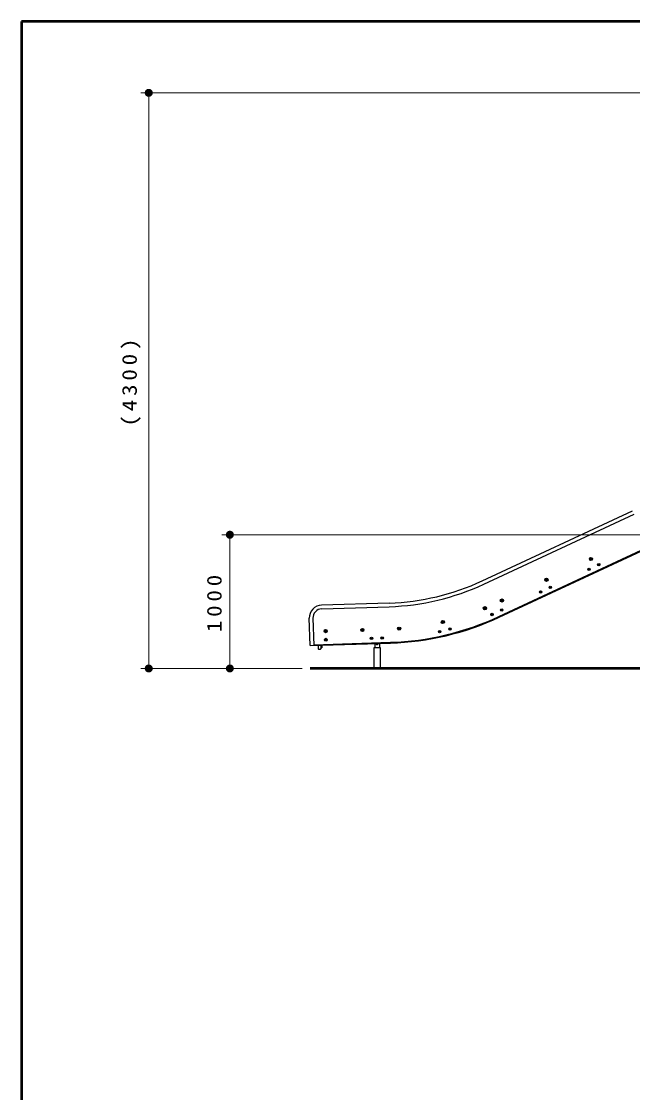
# Model space of a CAD drawing. Units: millimetres on the paper, scale 1:60. Extents: x -385 to 76, y -594 to 267.
# Drawn here: x -385 to -308.9, y -163.5 to -30 of the extents above; entities that cross this region are included whole.
import ezdxf

# ---------------------------------------------------------------- set-up
doc = ezdxf.new("R2010")
doc.units = ezdxf.units.MM
doc.linetypes.add('USER1', pattern=[4.5, 2.5, -2])
doc.layers.add('1_60', color=7, linetype='Continuous', lineweight=25)
doc.layers.add('NAKAMURA図枠', color=7, linetype='Continuous', lineweight=13)
doc.styles.add('ＭＳ ゴシック', font='')
doc.styles.get('ＭＳ ゴシック').set_extended_font_data('MS Gothic')

# ---------------------------------------------------------------- blocks, each defined once
blk = doc.blocks.new('filled_dot')
at = {"color": 0, "linetype": 'Continuous', "lineweight": -2, "const_width": 1.25}
blk.add_lwpolyline([(-0.625, 0, 1), (0.625, 0, 1)], format="xyb", close=True, dxfattribs=at)

msp = doc.modelspace()

# ---------------------------------------------------------------- linework, layer by layer
at = {"layer": '1_60', "lineweight": 13}
for p, q in [((-265.232, -38.901), (-370.141, -38.901)), ((-369.141, -110.643), (-369.141, -38.901)), ((-307.452, -93.976), (-360.037, -93.976)), ((-359.037, -110.643), (-359.037, -93.976)), ((-350.037, -110.643), (-370.141, -110.643)), ((-350.037, -110.643), (-360.037, -110.643))]:
    msp.add_line(p, q, dxfattribs=at)
at = {"layer": '1_60', "color": 190}
for p, q in [((-327.594, -99.723), (-308.875, -90.994)), ((-327.402, -100.134), (-308.683, -91.405)), ((-325.523, -104.164), (-307.195, -95.617)), ((-325.481, -104.254), (-307.195, -95.728)), ((-339.2, -102.488), (-347.602, -102.752)), ((-347.588, -103.205), (-339.185, -102.941)), ((-349.038, -107.799), (-349.145, -104.394)), ((-348.692, -104.38), (-348.585, -107.785)), ((-349.038, -107.799), (-339.043, -107.485)), ((-348.588, -107.685), (-339.046, -107.385))]:
    msp.add_line(p, q, dxfattribs=at)
at = {"layer": '1_60'}
for p, q in [((-314.336, -98.249), (-314.342, -98.306)), ((-314.294, -98.339), (-314.342, -98.306)), ((-314.336, -98.249), (-314.284, -98.224)), ((-314.294, -98.339), (-314.242, -98.315)), ((-314.237, -98.257), (-314.284, -98.224)), ((-314.237, -98.257), (-314.242, -98.315)), ((-313.128, -97.685), (-313.133, -97.743)), ((-313.086, -97.776), (-313.133, -97.743)), ((-313.128, -97.685), (-313.076, -97.661)), ((-313.086, -97.776), (-313.033, -97.751)), ((-313.028, -97.694), (-313.076, -97.661)), ((-313.028, -97.694), (-313.033, -97.751)), ((-320.379, -101.066), (-320.384, -101.124)), ((-320.336, -101.157), (-320.384, -101.124)), ((-320.379, -101.066), (-320.326, -101.042)), ((-320.336, -101.157), (-320.284, -101.132)), ((-320.279, -101.075), (-320.326, -101.042)), ((-320.279, -101.075), (-320.284, -101.132)), ((-319.17, -100.503), (-319.175, -100.56)), ((-319.128, -100.593), (-319.175, -100.56)), ((-319.17, -100.503), (-319.118, -100.478)), ((-319.128, -100.593), (-319.076, -100.569)), ((-319.071, -100.511), (-319.118, -100.478)), ((-319.071, -100.511), (-319.076, -100.569)), ((-326.421, -103.884), (-326.426, -103.941)), ((-326.379, -103.974), (-326.426, -103.941)), ((-326.421, -103.884), (-326.368, -103.859)), ((-326.379, -103.974), (-326.326, -103.95)), ((-326.321, -103.892), (-326.368, -103.859)), ((-326.321, -103.892), (-326.326, -103.95)), ((-325.212, -103.32), (-325.217, -103.378)), ((-325.17, -103.411), (-325.217, -103.378)), ((-325.212, -103.32), (-325.16, -103.296)), ((-325.17, -103.411), (-325.118, -103.386)), ((-325.113, -103.329), (-325.16, -103.296)), ((-325.113, -103.329), (-325.118, -103.386)), ((-340.094, -106.785), (-340.121, -106.835)), ((-340.094, -106.785), (-340.036, -106.783)), ((-340.006, -106.832), (-340.036, -106.783)), ((-332.944, -106.006), (-332.961, -106.062)), ((-332.921, -106.104), (-332.961, -106.062)), ((-332.944, -106.006), (-332.888, -105.993)), ((-332.921, -106.104), (-332.865, -106.09)), ((-332.848, -106.035), (-332.888, -105.993)), ((-332.848, -106.035), (-332.865, -106.09)), ((-331.647, -105.697), (-331.663, -105.753)), ((-331.624, -105.795), (-331.663, -105.753)), ((-331.647, -105.697), (-331.591, -105.684)), ((-331.624, -105.795), (-331.568, -105.781)), ((-331.551, -105.726), (-331.591, -105.684)), ((-331.551, -105.726), (-331.568, -105.781)), ((-341.427, -106.826), (-341.454, -106.877)), ((-341.424, -106.926), (-341.454, -106.877)), ((-341.427, -106.826), (-341.369, -106.825)), ((-341.424, -106.926), (-341.366, -106.925)), ((-341.339, -106.874), (-341.369, -106.825)), ((-341.339, -106.874), (-341.366, -106.925)), ((-340.091, -106.885), (-340.121, -106.835)), ((-340.091, -106.885), (-340.033, -106.883)), ((-340.006, -106.832), (-340.033, -106.883))]:
    msp.add_line(p, q, dxfattribs=at)
at = {"layer": '1_60', "color": 70}
for p, q in [((-348.038, -107.768), (-348.025, -108.184)), ((-347.722, -107.758), (-347.709, -108.174)), ((-341.124, -108.063), (-341.124, -110.643)), ((-340.291, -108.063), (-341.124, -108.063)), ((-340.999, -107.563), (-340.999, -108.063)), ((-340.416, -107.563), (-340.416, -108.063)), ((-340.291, -110.643), (-340.291, -108.063)), ((-347.974, -108.233), (-347.757, -108.226))]:
    msp.add_line(p, q, dxfattribs=at)
at = {"layer": '1_60', "color": 4}
for p, q in [((-347.711, -108.091), (-347.561, -108.086)), ((-347.572, -107.753), (-347.561, -108.086)), ((-347.145, -107.018), (-347.079, -106.977)), ((-347.145, -107.018), (-347.142, -107.095)), ((-347.142, -107.095), (-347.075, -107.131)), ((-347.079, -106.977), (-347.012, -107.014)), ((-347.075, -107.131), (-347.009, -107.09)), ((-347.012, -107.014), (-347.009, -107.09))]:
    msp.add_line(p, q, dxfattribs=at)
at = {"layer": '1_60', "lineweight": 50}
msp.add_line((-183.216, -110.643), (-349.037, -110.643), dxfattribs=at)
at = {"layer": '1_60'}
for points in [[(-314.084, -96.956), (-314.108, -96.998), (-314.084, -97.04), (-314.036, -97.04), (-314.012, -96.998), (-314.036, -96.956)], [(-319.628, -99.541), (-319.652, -99.583), (-319.628, -99.625), (-319.58, -99.625), (-319.556, -99.583), (-319.58, -99.541)], [(-325.186, -102.139), (-325.192, -102.187), (-325.153, -102.216), (-325.109, -102.197), (-325.103, -102.149), (-325.142, -102.12)], [(-327.267, -103.088), (-327.227, -103.114), (-327.229, -103.162), (-327.272, -103.184), (-327.313, -103.157), (-327.31, -103.109)], [(-332.527, -104.815), (-332.551, -104.856), (-332.527, -104.898), (-332.479, -104.898), (-332.455, -104.856), (-332.479, -104.815)], [(-347.135, -105.946), (-347.159, -105.988), (-347.135, -106.03), (-347.086, -106.03), (-347.062, -105.988), (-347.086, -105.946)], [(-342.553, -105.802), (-342.577, -105.844), (-342.553, -105.886), (-342.505, -105.886), (-342.481, -105.844), (-342.505, -105.802)], [(-337.974, -105.638), (-337.998, -105.68), (-337.974, -105.722), (-337.926, -105.722), (-337.902, -105.68), (-337.926, -105.638)]]:
    msp.add_lwpolyline(points, close=True, dxfattribs=at)
for centre, radius in [((-314.06, -96.998), 0.2), ((-314.06, -96.998), 0.117), ((-314.06, -96.998), 0.0481), ((-314.289, -98.282), 0.15), ((-314.289, -98.282), 0.0577), ((-313.081, -97.718), 0.15), ((-313.081, -97.718), 0.0577), ((-319.604, -99.583), 0.2), ((-319.604, -99.583), 0.117), ((-319.604, -99.583), 0.0481), ((-320.331, -101.099), 0.15), ((-320.331, -101.099), 0.0577), ((-319.123, -100.536), 0.15), ((-319.123, -100.536), 0.0577), ((-325.148, -102.168), 0.2), ((-325.148, -102.168), 0.117), ((-325.148, -102.168), 0.0481), ((-327.27, -103.136), 0.2), ((-327.27, -103.136), 0.117), ((-327.27, -103.136), 0.0481), ((-326.374, -103.917), 0.15), ((-326.374, -103.917), 0.0577), ((-325.165, -103.353), 0.15), ((-325.165, -103.353), 0.0577), ((-332.503, -104.856), 0.2), ((-332.503, -104.856), 0.117), ((-332.503, -104.856), 0.0481), ((-347.11, -105.988), 0.2), ((-347.11, -105.988), 0.117), ((-347.11, -105.988), 0.0481), ((-342.529, -105.844), 0.2), ((-342.529, -105.844), 0.117), ((-342.529, -105.844), 0.0481), ((-341.396, -106.876), 0.15), ((-340.064, -106.834), 0.15), ((-340.064, -106.834), 0.0577), ((-337.95, -105.68), 0.2), ((-337.95, -105.68), 0.117), ((-337.95, -105.68), 0.0481), ((-332.904, -106.048), 0.15), ((-332.904, -106.048), 0.0577), ((-331.607, -105.739), 0.15), ((-331.607, -105.739), 0.0577), ((-341.396, -106.876), 0.0577)]:
    msp.add_circle(centre, radius, dxfattribs=at)
at = {"layer": '1_60', "color": 4}
msp.add_circle((-347.077, -107.054), 0.175, dxfattribs=at)
at = {"layer": '1_60', "color": 4, "linetype": 'USER1', "lineweight": 13}
msp.add_circle((-347.077, -107.054), 0.104, dxfattribs=at)
at = {"layer": '1_60', "color": 4, "lineweight": 13}
msp.add_circle((-347.077, -107.054), 0.0917, dxfattribs=at)
at = {"layer": '1_60', "color": 190}
for centre, radius, start, end in [((-340.132, -72.835), 29.667, 271.8, 295), ((-340.132, -72.835), 30.121, 271.8, 295), ((-347.552, -104.344), 1.593, 91.8, 181.8), ((-347.552, -104.344), 1.14, 91.8, 181.8), ((-340.132, -72.835), 34.567, 271.8, 295), ((-340.132, -72.835), 34.667, 271.8, 295)]:
    msp.add_arc(centre, radius, start, end, dxfattribs=at)
at = {"layer": '1_60', "color": 70}
for centre, radius, start, end in [((-340.708, -107.563), 0.292, 176.8829, 180), ((-340.708, -107.563), 0.1, 167.32249, 16.27751), ((-340.708, -107.563), 0.292, 0, 6.7171), ((-347.975, -108.183), 0.05, 181.8, 271.8), ((-347.759, -108.176), 0.05, 271.8, 1.8)]:
    msp.add_arc(centre, radius, start, end, dxfattribs=at)
at = {"layer": 'NAKAMURA図枠', "lineweight": 50}
for p, q in [((-385, -30), (-385, -297)), ((0, -30), (-385, -30))]:
    msp.add_line(p, q, dxfattribs=at)

# ---------------------------------------------------------------- block references
at = {"layer": '1_60', "lineweight": 13, "xscale": 0.4, "yscale": 0.4}
for p, rotation in [((-369.141, -38.901), 270), ((-359.037, -93.976), 270), ((-369.141, -110.643), 90), ((-359.037, -110.643), 90)]:
    msp.add_blockref('filled_dot', p, dxfattribs=dict(at, rotation=rotation))

# ---------------------------------------------------------------- texts
at = {"layer": '1_60', "char_height": 1.833, "attachment_point": 8, "rotation": 90, "style": 'ＭＳ ゴシック'}
for s, insert in [('\\T1.33;\\W1.15;(4300)', (-370.141, -74.772)), ('\\T1.33;\\W1.15;1000', (-360.037, -102.309))]:
    msp.add_mtext(s, dxfattribs=dict(at, insert=insert))

doc.saveas('drawing.dxf')
